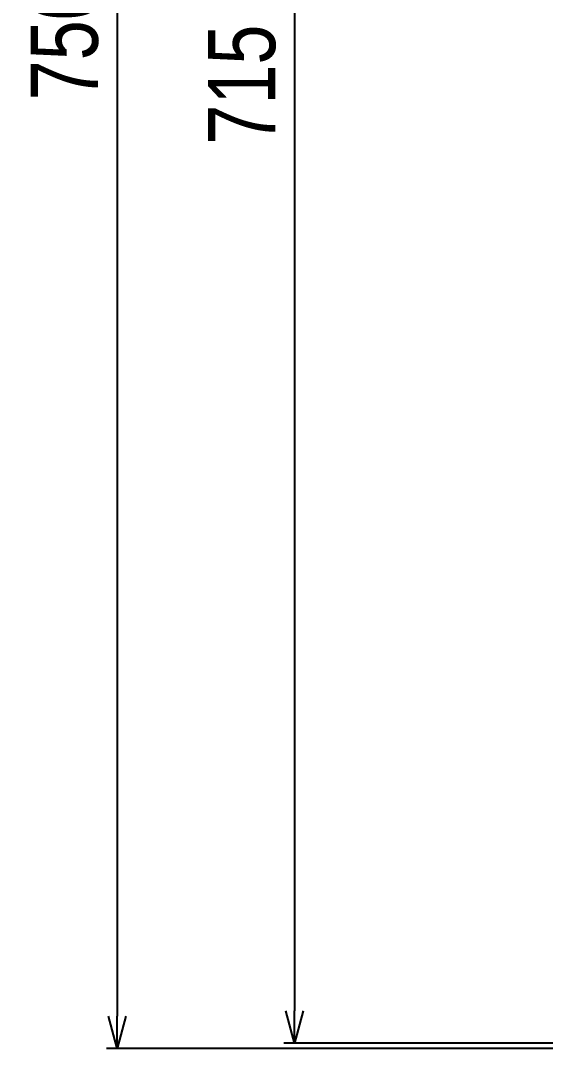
# Model space of a CAD drawing. Header units: millimetres. Extents: x 2222 to 6110, y 1393 to 4154.
# Drawn here: x 5335 to 5530.1, y 3058.3 to 3440.6 of the extents above; entities that cross this region are included whole.
import ezdxf

# ---------------------------------------------------------------- set-up
doc = ezdxf.new("R2010")
doc.units = ezdxf.units.MM
doc.layers.add('BUSBAR', color=3, linetype='Continuous')
doc.styles.add('TAMCO', font='cordia.shx', dxfattribs={"width": 0.8, "height": 25})
doc.dimstyles.new('TAMCO', dxfattribs={"dimtxt": 25, "dimasz": 12, "dimexe": 4, "dimexo": 8, "dimgap": 7, "dimtad": 2, "dimdec": 1, "dimdsep": 46, "dimtxsty": 'TAMCO', "dimblk": 'OPEN30', "dimcen": 2.5, "dimclrd": 4, "dimclre": 4, "dimclrt": 3, "dimadec": 0, "dimazin": 0, "dimtfac": 1, "dimtdec": 1, "dimtmove": 0, "dimatfit": 3, "dimldrblk": 'OPEN30', "dimfxl": 0, "dimarcsym": 0})

# ---------------------------------------------------------------- blocks, each defined once
blk = doc.blocks.new('_Open30')
at = {"color": 0, "linetype": 'ByBlock', "lineweight": -2}
for p, q in [((-1, 0.268), (0, 0)), ((0, 0), (-1, -0.268)), ((0, 0), (-1, 0))]:
    blk.add_line(p, q, dxfattribs=at)
blk = doc.blocks.new('*D40')
at = {"color": 4, "lineweight": -2}
for p, q in [((5533.76, 3775.33), (5432.84, 3775.33)), ((5436.84, 3763.33), (5436.84, 3072.33)), ((5533.76, 3060.33), (5432.84, 3060.33))]:
    blk.add_line(p, q, dxfattribs=at)
at = {"layer": 'DEFPOINTS', "color": 0}
for p in [(5541.76, 3775.33), (5436.84, 3060.33), (5541.76, 3060.33)]:
    blk.add_point(p, dxfattribs=at)
at = {"color": 4, "lineweight": -2, "xscale": 12, "yscale": 12, "zscale": 12}
for p, rotation in [((5436.84, 3775.33), 90), ((5436.84, 3060.33), 270)]:
    blk.add_blockref('_Open30', p, dxfattribs=dict(at, rotation=rotation))
at = {"color": 3, "lineweight": 9, "insert": (5417.34, 3416.83), "char_height": 25, "attachment_point": 5, "rotation": 90, "style": 'TAMCO'}
blk.add_mtext('715', dxfattribs=at)
blk = doc.blocks.new('*D55')
at = {"layer": 'BUSBAR', "color": 4, "lineweight": -2}
for p, q in [((5548.76, 3808.33), (5366.95, 3808.33)), ((5370.95, 3796.33), (5370.95, 3070.33)), ((5558.76, 3058.33), (5366.95, 3058.33))]:
    blk.add_line(p, q, dxfattribs=at)
at = {"layer": 'DEFPOINTS', "color": 0}
for p in [(5556.76, 3808.33), (5370.95, 3058.33), (5566.76, 3058.33)]:
    blk.add_point(p, dxfattribs=at)
at = {"layer": 'BUSBAR', "color": 4, "lineweight": -2, "xscale": 12, "yscale": 12, "zscale": 12}
for p, rotation in [((5370.95, 3808.33), 90), ((5370.95, 3058.33), 270)]:
    blk.add_blockref('_Open30', p, dxfattribs=dict(at, rotation=rotation))
at = {"layer": 'BUSBAR', "color": 3, "lineweight": 9, "insert": (5351.45, 3433.33), "char_height": 25, "attachment_point": 5, "rotation": 90, "style": 'TAMCO'}
blk.add_mtext('750', dxfattribs=at)

msp = doc.modelspace()

# ---------------------------------------------------------------- dimensions: what is measured, and where the dimension line sits
at = {"lineweight": 9}
dim = msp.add_linear_dim(base=(5436.84, 3060.33), p1=(5541.76, 3775.33), p2=(5541.76, 3060.33), angle=90, dimstyle='TAMCO', dxfattribs=at)
dim.commit()
dim.dimension.update_dxf_attribs({"geometry": '*D40', "text_midpoint": (5436.84, 3416.83), "dimtype": 160})
at = {"layer": 'BUSBAR', "color": 2, "lineweight": 9}
dim = msp.add_linear_dim(base=(5370.95, 3058.33), p1=(5556.76, 3808.33), p2=(5566.76, 3058.33), angle=90, dimstyle='TAMCO', dxfattribs=at)
dim.commit()
dim.dimension.update_dxf_attribs({"geometry": '*D55', "text_midpoint": (5351.45, 3433.33)})

doc.saveas('drawing.dxf')
